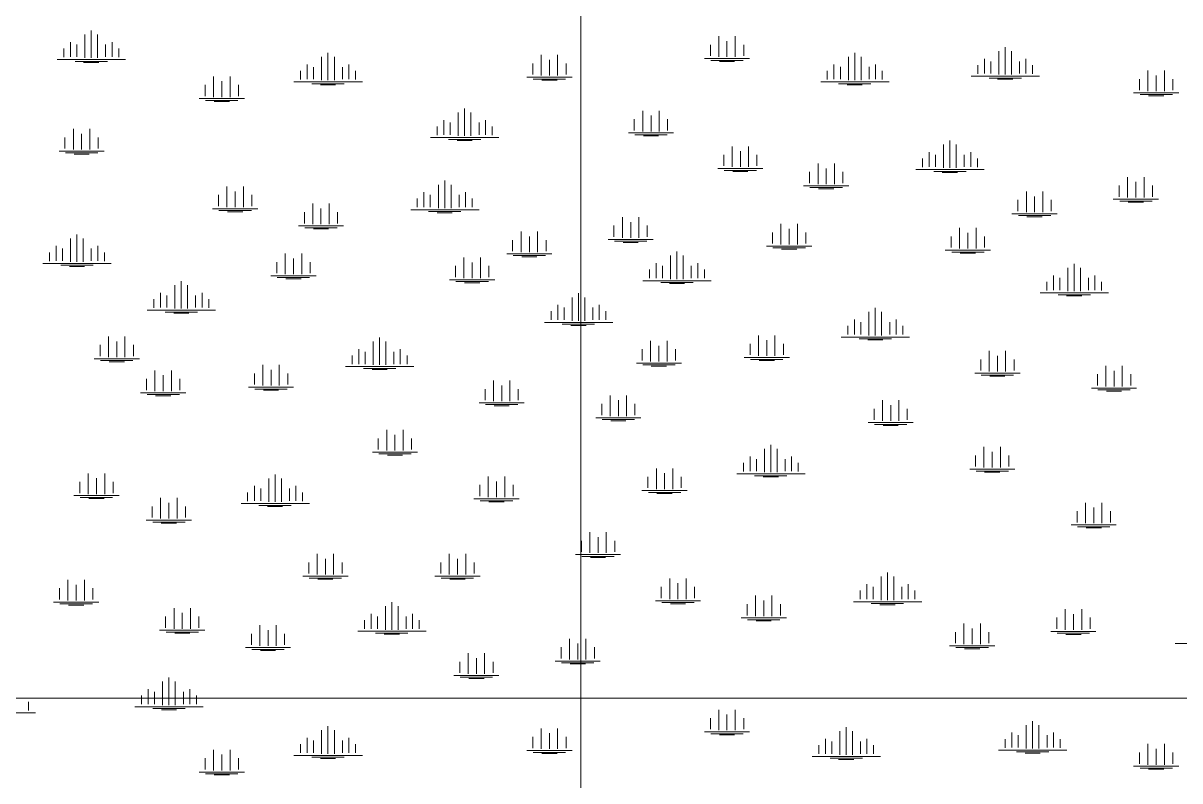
# Model space of a CAD drawing. Header units: metres. Extents: x 405809 to 420020, y 8257398 to 8272141.
# Drawn here: x 408388 to 409657, y 8260909 to 8261740 of the extents above; entities that cross this region are included whole.
import ezdxf

# ---------------------------------------------------------------- set-up
doc = ezdxf.new("R2010")
doc.units = ezdxf.units.M
doc.layers.add('BOFEDALES', color=112, linetype='Continuous', lineweight=5)
doc.layers.add('COORDENADAS', color=30, linetype='Continuous', lineweight=5)

msp = doc.modelspace()

# ---------------------------------------------------------------- linework, layer by layer
at = {"layer": 'BOFEDALES'}
for p, q in [((408463.1, 8261701.8), (408463.1, 8261731.9)), ((408440.4, 8261719.2), (408440.4, 8261702.9)), ((408456.1, 8261701.8), (408456.1, 8261727.5)), ((408463.1, 8261701.8), (408463.1, 8261727.5)), ((408470.1, 8261701.8), (408470.1, 8261727.5)), ((408485.9, 8261719.2), (408485.9, 8261702.9)), ((409151.2, 8261703), (409151.2, 8261725.6)), ((409160.2, 8261703), (409160.2, 8261720.3)), ((409169.2, 8261703), (409169.2, 8261725.6)), ((408433, 8261712.2), (408433, 8261702.7)), ((408447.4, 8261716.4), (408447.4, 8261702.9)), ((408478.9, 8261716.4), (408478.9, 8261702.9)), ((408493.2, 8261712.2), (408493.2, 8261702.7)), ((408722.7, 8261677.3), (408722.7, 8261707.4)), ((408956.5, 8261682.5), (408956.5, 8261705.1)), ((408974.5, 8261682.5), (408974.5, 8261705.1)), ((409142, 8261716.3), (409142, 8261704.1)), ((409178.5, 8261716.3), (409178.5, 8261704.1)), ((409300.3, 8261677.4), (409300.3, 8261707.5)), ((409458.3, 8261683.5), (409458.3, 8261709.2)), ((409465.3, 8261683.5), (409465.3, 8261713.6)), ((409465.3, 8261683.5), (409465.3, 8261709.2)), ((409472.3, 8261683.5), (409472.3, 8261709.2)), ((408425.8, 8261700), (408500.7, 8261700)), ((408445.4, 8261698), (408480.9, 8261698)), ((408454.8, 8261696.8), (408471.4, 8261696.8)), ((408700, 8261694.7), (408700, 8261678.4)), ((408707, 8261691.8), (408707, 8261678.4)), ((408715.7, 8261677.3), (408715.7, 8261703)), ((408722.7, 8261677.3), (408722.7, 8261703)), ((408729.7, 8261677.3), (408729.7, 8261703)), ((408738.5, 8261691.8), (408738.5, 8261678.4)), ((408745.5, 8261694.7), (408745.5, 8261678.4)), ((408947.3, 8261695.8), (408947.3, 8261683.6)), ((408965.5, 8261682.5), (408965.5, 8261699.7)), ((408983.8, 8261695.8), (408983.8, 8261683.6)), ((409135.5, 8261701.2), (409185, 8261701.2)), ((409142.5, 8261699.2), (409178, 8261699.2)), ((409151.9, 8261698), (409168.6, 8261698)), ((409277.5, 8261694.8), (409277.5, 8261678.5)), ((409284.5, 8261692), (409284.5, 8261678.5)), ((409293.3, 8261677.4), (409293.3, 8261703.1)), ((409300.3, 8261677.4), (409300.3, 8261703.1)), ((409307.3, 8261677.4), (409307.3, 8261703.1)), ((409316, 8261692), (409316, 8261678.5)), ((409323, 8261694.8), (409323, 8261678.5)), ((409435.2, 8261693.9), (409435.2, 8261684.4)), ((409442.5, 8261700.9), (409442.5, 8261684.6)), ((409449.5, 8261698.1), (409449.5, 8261684.6)), ((409481, 8261698.1), (409481, 8261684.6)), ((409488, 8261700.9), (409488, 8261684.6)), ((409495.3, 8261693.9), (409495.3, 8261684.4)), ((408597.3, 8261659), (408597.3, 8261681.6)), ((408615.3, 8261659), (408615.3, 8261681.6)), ((408692.7, 8261687.7), (408692.7, 8261678.2)), ((408752.8, 8261687.7), (408752.8, 8261678.2)), ((408940.8, 8261680.7), (408990.3, 8261680.7)), ((409270.2, 8261687.8), (409270.2, 8261678.3)), ((409330.3, 8261687.8), (409330.3, 8261678.3)), ((409428, 8261681.7), (409502.9, 8261681.7)), ((409447.5, 8261679.7), (409483, 8261679.7)), ((409621.8, 8261665.3), (409621.8, 8261688)), ((409630.8, 8261665.3), (409630.8, 8261682.6)), ((409639.8, 8261665.3), (409639.8, 8261688)), ((408588, 8261672.3), (408588, 8261660.1)), ((408606.3, 8261659), (408606.3, 8261676.3)), ((408624.5, 8261672.3), (408624.5, 8261660.1)), ((408685.4, 8261675.5), (408760.4, 8261675.5)), ((408705, 8261673.5), (408740.5, 8261673.5)), ((408714.4, 8261672.2), (408731.1, 8261672.2)), ((408947.8, 8261678.7), (408983.3, 8261678.7)), ((408957.2, 8261677.4), (408973.9, 8261677.4)), ((409263, 8261675.6), (409337.9, 8261675.6)), ((409282.5, 8261673.6), (409318, 8261673.6)), ((409292, 8261672.4), (409308.6, 8261672.4)), ((409456.9, 8261678.5), (409473.6, 8261678.5)), ((409612.6, 8261678.7), (409612.6, 8261666.4)), ((409649.1, 8261678.7), (409649.1, 8261666.4)), ((408581.5, 8261657.2), (408631, 8261657.2)), ((408588.5, 8261655.2), (408624, 8261655.2)), ((408598, 8261654), (408614.6, 8261654)), ((409606.1, 8261663.6), (409655.6, 8261663.6)), ((409613.1, 8261661.6), (409648.6, 8261661.6)), ((409622.5, 8261660.3), (409639.1, 8261660.3)), ((408865.5, 8261616.4), (408865.5, 8261642.1)), ((408872.5, 8261616.4), (408872.5, 8261646.5)), ((408872.5, 8261616.4), (408872.5, 8261642.1)), ((408879.5, 8261616.4), (408879.5, 8261642.1)), ((409067.9, 8261621.3), (409067.9, 8261644)), ((409085.9, 8261621.3), (409085.9, 8261644)), ((408849.8, 8261633.8), (408849.8, 8261617.5)), ((408856.8, 8261630.9), (408856.8, 8261617.5)), ((408888.3, 8261630.9), (408888.3, 8261617.5)), ((408895.3, 8261633.8), (408895.3, 8261617.5)), ((409058.6, 8261634.7), (409058.6, 8261622.4)), ((409076.9, 8261621.3), (409076.9, 8261638.6)), ((409095.1, 8261634.7), (409095.1, 8261622.4)), ((408443.6, 8261601.5), (408443.6, 8261624.1)), ((408452.6, 8261601.5), (408452.6, 8261618.8)), ((408461.6, 8261601.5), (408461.6, 8261624.1)), ((408842.5, 8261626.8), (408842.5, 8261617.3)), ((408902.6, 8261626.8), (408902.6, 8261617.3)), ((409052.1, 8261619.6), (409101.6, 8261619.6)), ((409059.1, 8261617.6), (409094.6, 8261617.6)), ((409068.5, 8261616.3), (409085.2, 8261616.3)), ((408434.3, 8261614.8), (408434.3, 8261602.6)), ((408470.8, 8261614.8), (408470.8, 8261602.6)), ((408835.2, 8261614.6), (408910.2, 8261614.6)), ((408854.8, 8261612.6), (408890.3, 8261612.6)), ((408864.2, 8261611.3), (408880.9, 8261611.3)), ((409165.9, 8261582.3), (409165.9, 8261604.9)), ((409183.9, 8261582.3), (409183.9, 8261604.9)), ((409397.6, 8261581.2), (409397.6, 8261606.9)), ((409404.6, 8261581.2), (409404.6, 8261611.3)), ((409404.6, 8261581.2), (409404.6, 8261606.9)), ((409411.6, 8261581.2), (409411.6, 8261606.9)), ((408427.8, 8261599.7), (408477.3, 8261599.7)), ((408434.8, 8261597.7), (408470.3, 8261597.7)), ((408444.3, 8261596.5), (408460.9, 8261596.5)), ((409156.6, 8261595.6), (409156.6, 8261583.4)), ((409174.9, 8261582.3), (409174.9, 8261599.6)), ((409193.1, 8261595.6), (409193.1, 8261583.4)), ((409374.6, 8261591.6), (409374.6, 8261582.1)), ((409381.9, 8261598.6), (409381.9, 8261582.3)), ((409388.9, 8261595.7), (409388.9, 8261582.3)), ((409420.4, 8261595.7), (409420.4, 8261582.3)), ((409427.4, 8261598.6), (409427.4, 8261582.3)), ((409434.7, 8261591.6), (409434.7, 8261582.1)), ((409150.1, 8261580.5), (409199.6, 8261580.5)), ((409157.1, 8261578.5), (409192.6, 8261578.5)), ((409260, 8261563.5), (409260, 8261586.1)), ((409269, 8261563.5), (409269, 8261580.7)), ((409278, 8261563.5), (409278, 8261586.1)), ((409367.3, 8261579.4), (409442.3, 8261579.4)), ((408850.7, 8261537.2), (408850.7, 8261567.3)), ((409166.6, 8261577.2), (409183.2, 8261577.2)), ((409250.7, 8261576.8), (409250.7, 8261564.5)), ((409287.2, 8261576.8), (409287.2, 8261564.5)), ((409386.9, 8261577.4), (409422.4, 8261577.4)), ((409396.3, 8261576.2), (409413, 8261576.2)), ((409599.5, 8261548.7), (409599.5, 8261571.3)), ((409608.5, 8261548.7), (409608.5, 8261565.9)), ((409617.5, 8261548.7), (409617.5, 8261571.3)), ((408611.9, 8261538.3), (408611.9, 8261560.9)), ((408620.9, 8261538.3), (408620.9, 8261555.6)), ((408629.9, 8261538.3), (408629.9, 8261560.9)), ((408827.9, 8261554.6), (408827.9, 8261538.3)), ((408843.7, 8261537.2), (408843.7, 8261562.9)), ((408850.7, 8261537.2), (408850.7, 8261562.9)), ((408857.7, 8261537.2), (408857.7, 8261562.9)), ((408873.4, 8261554.6), (408873.4, 8261538.3)), ((409244.2, 8261561.7), (409293.7, 8261561.7)), ((409251.2, 8261559.7), (409286.7, 8261559.7)), ((409260.6, 8261558.4), (409277.3, 8261558.4)), ((409488.5, 8261532.8), (409488.5, 8261555.5)), ((409506.5, 8261532.8), (409506.5, 8261555.5)), ((409590.3, 8261562), (409590.3, 8261549.7)), ((409626.8, 8261562), (409626.8, 8261549.7)), ((408602.7, 8261551.6), (408602.7, 8261539.4)), ((408639.2, 8261551.6), (408639.2, 8261539.4)), ((408706, 8261519.5), (408706, 8261542.1)), ((408724, 8261519.5), (408724, 8261542.1)), ((408820.6, 8261547.6), (408820.6, 8261538.1)), ((408834.9, 8261551.7), (408834.9, 8261538.3)), ((408866.4, 8261551.7), (408866.4, 8261538.3)), ((408880.7, 8261547.6), (408880.7, 8261538.1)), ((409479.2, 8261546.2), (409479.2, 8261533.9)), ((409497.5, 8261532.8), (409497.5, 8261550.1)), ((409515.7, 8261546.2), (409515.7, 8261533.9)), ((409583.8, 8261546.9), (409633.3, 8261546.9)), ((409590.8, 8261544.9), (409626.3, 8261544.9)), ((409600.2, 8261543.6), (409616.9, 8261543.6)), ((408596.2, 8261536.5), (408645.7, 8261536.5)), ((408603.2, 8261534.5), (408638.7, 8261534.5)), ((408612.6, 8261533.2), (408629.3, 8261533.2)), ((408696.8, 8261532.8), (408696.8, 8261520.5)), ((408715, 8261519.5), (408715, 8261536.7)), ((408733.3, 8261532.8), (408733.3, 8261520.5)), ((408813.4, 8261535.4), (408888.3, 8261535.4)), ((408832.9, 8261533.4), (408868.4, 8261533.4)), ((408842.4, 8261532.2), (408859, 8261532.2)), ((409045.6, 8261504.7), (409045.6, 8261527.3)), ((409063.6, 8261504.7), (409063.6, 8261527.3)), ((409472.7, 8261531.1), (409522.2, 8261531.1)), ((409479.7, 8261529.1), (409515.2, 8261529.1)), ((409489.1, 8261527.8), (409505.8, 8261527.8)), ((408690.3, 8261517.7), (408739.8, 8261517.7)), ((408697.3, 8261515.7), (408732.8, 8261515.7)), ((408706.7, 8261514.4), (408723.3, 8261514.4)), ((409036.3, 8261518), (409036.3, 8261505.7)), ((409054.6, 8261504.7), (409054.6, 8261521.9)), ((409072.8, 8261518), (409072.8, 8261505.7)), ((409219.4, 8261497.3), (409219.4, 8261519.9)), ((409228.4, 8261497.3), (409228.4, 8261514.5)), ((409237.4, 8261497.3), (409237.4, 8261519.9)), ((409415.3, 8261492.9), (409415.3, 8261515.5)), ((409433.3, 8261492.9), (409433.3, 8261515.5)), ((408440.4, 8261478.3), (408440.4, 8261504)), ((408447.4, 8261478.3), (408447.4, 8261508.4)), ((408447.4, 8261478.3), (408447.4, 8261504)), ((408454.4, 8261478.3), (408454.4, 8261504)), ((408925.2, 8261502.2), (408925.2, 8261489.9)), ((408934.5, 8261488.8), (408934.5, 8261511.5)), ((408943.5, 8261488.8), (408943.5, 8261506.1)), ((408952.5, 8261488.8), (408952.5, 8261511.5)), ((408961.8, 8261502.2), (408961.8, 8261489.9)), ((409029.8, 8261502.9), (409079.3, 8261502.9)), ((409210.1, 8261510.6), (409210.1, 8261498.3)), ((409246.7, 8261510.6), (409246.7, 8261498.3)), ((409406.1, 8261506.2), (409406.1, 8261494)), ((409424.3, 8261492.9), (409424.3, 8261510.2)), ((409442.6, 8261506.2), (409442.6, 8261494)), ((408424.7, 8261495.7), (408424.7, 8261479.3)), ((408431.7, 8261492.8), (408431.7, 8261479.3)), ((408463.2, 8261492.8), (408463.2, 8261479.3)), ((408470.2, 8261495.7), (408470.2, 8261479.3)), ((409036.8, 8261500.9), (409072.3, 8261500.9)), ((409046.3, 8261499.6), (409062.9, 8261499.6)), ((409105.3, 8261459.4), (409105.3, 8261489.5)), ((409203.6, 8261495.5), (409253.2, 8261495.5)), ((409210.6, 8261493.5), (409246.2, 8261493.5)), ((409220.1, 8261492.2), (409236.7, 8261492.2)), ((409399.6, 8261491.1), (409449.1, 8261491.1)), ((409406.6, 8261489.1), (409442.1, 8261489.1)), ((408410.1, 8261476.5), (408485.1, 8261476.5)), ((408417.4, 8261488.7), (408417.4, 8261479.2)), ((408477.5, 8261488.7), (408477.5, 8261479.2)), ((408666.6, 8261478.1), (408666.6, 8261465.9)), ((408675.9, 8261464.8), (408675.9, 8261487.4)), ((408684.9, 8261464.8), (408684.9, 8261482.1)), ((408693.9, 8261464.8), (408693.9, 8261487.4)), ((408703.1, 8261478.1), (408703.1, 8261465.9)), ((408871.8, 8261460.4), (408871.8, 8261483.1)), ((408880.8, 8261460.4), (408880.8, 8261477.7)), ((408889.8, 8261460.4), (408889.8, 8261483.1)), ((408918.7, 8261487.1), (408968.3, 8261487.1)), ((408925.7, 8261485.1), (408961.3, 8261485.1)), ((408935.2, 8261483.8), (408951.8, 8261483.8)), ((409082.6, 8261476.8), (409082.6, 8261460.5)), ((409098.3, 8261459.4), (409098.3, 8261485.1)), ((409105.3, 8261459.4), (409105.3, 8261485.1)), ((409112.3, 8261459.4), (409112.3, 8261485.1)), ((409128.1, 8261476.8), (409128.1, 8261460.5)), ((409416, 8261487.8), (409432.7, 8261487.8)), ((409540.9, 8261446.1), (409540.9, 8261476.2)), ((408429.7, 8261474.5), (408465.2, 8261474.5)), ((408439.1, 8261473.2), (408455.8, 8261473.2)), ((408862.5, 8261473.8), (408862.5, 8261461.5)), ((408899.1, 8261473.8), (408899.1, 8261461.5)), ((409075.3, 8261469.8), (409075.3, 8261460.3)), ((409089.6, 8261474), (409089.6, 8261460.5)), ((409121.1, 8261474), (409121.1, 8261460.5)), ((409135.4, 8261469.8), (409135.4, 8261460.3)), ((409518.2, 8261463.5), (409518.2, 8261447.2)), ((409533.9, 8261446.1), (409533.9, 8261471.8)), ((409540.9, 8261446.1), (409540.9, 8261471.8)), ((409547.9, 8261446.1), (409547.9, 8261471.8)), ((409563.7, 8261463.5), (409563.7, 8261447.2)), ((408554.8, 8261427), (408554.8, 8261452.7)), ((408561.8, 8261427), (408561.8, 8261457.1)), ((408561.8, 8261427), (408561.8, 8261452.7)), ((408568.8, 8261427), (408568.8, 8261452.7)), ((408660.1, 8261463), (408709.6, 8261463)), ((408667.1, 8261461), (408702.6, 8261461)), ((408676.5, 8261459.8), (408693.2, 8261459.8)), ((408856, 8261458.7), (408905.6, 8261458.7)), ((408863, 8261456.7), (408898.6, 8261456.7)), ((408872.5, 8261455.4), (408889.1, 8261455.4)), ((409068, 8261457.6), (409143, 8261457.6)), ((409087.6, 8261455.6), (409123.1, 8261455.6)), ((409097, 8261454.4), (409113.7, 8261454.4)), ((409510.9, 8261456.5), (409510.9, 8261447)), ((409525.2, 8261460.7), (409525.2, 8261447.2)), ((409556.7, 8261460.7), (409556.7, 8261447.2)), ((409571, 8261456.5), (409571, 8261447)), ((408539, 8261444.4), (408539, 8261428.1)), ((408546, 8261441.5), (408546, 8261428.1)), ((408577.6, 8261441.5), (408577.6, 8261428.1)), ((408584.6, 8261444.4), (408584.6, 8261428.1)), ((408990.4, 8261413.7), (408990.4, 8261439.4)), ((408997.4, 8261413.7), (408997.4, 8261443.8)), ((408997.4, 8261413.7), (408997.4, 8261439.4)), ((409004.4, 8261413.7), (409004.4, 8261439.4)), ((409503.6, 8261444.3), (409578.5, 8261444.3)), ((409523.2, 8261442.3), (409558.7, 8261442.3)), ((409532.6, 8261441.1), (409549.2, 8261441.1)), ((408531.7, 8261437.4), (408531.7, 8261427.9)), ((408591.9, 8261437.4), (408591.9, 8261427.9)), ((408974.6, 8261431.1), (408974.6, 8261414.7)), ((408981.6, 8261428.2), (408981.6, 8261414.7)), ((409013.1, 8261428.2), (409013.1, 8261414.7)), ((409020.1, 8261431.1), (409020.1, 8261414.7)), ((409322.8, 8261397.7), (409322.8, 8261427.8)), ((408524.5, 8261425.2), (408599.4, 8261425.2)), ((408544, 8261423.2), (408579.6, 8261423.2)), ((408553.5, 8261421.9), (408570.1, 8261421.9)), ((408967.3, 8261424.1), (408967.3, 8261414.6)), ((409027.5, 8261424.1), (409027.5, 8261414.6)), ((409300.1, 8261415.1), (409300.1, 8261398.8)), ((409315.8, 8261397.7), (409315.8, 8261423.4)), ((409322.8, 8261397.7), (409322.8, 8261423.4)), ((409329.8, 8261397.7), (409329.8, 8261423.4)), ((409345.6, 8261415.1), (409345.6, 8261398.8)), ((408960.1, 8261411.9), (409035, 8261411.9)), ((408979.6, 8261409.9), (409015.1, 8261409.9)), ((408989.1, 8261408.6), (409005.7, 8261408.6)), ((409292.8, 8261408.1), (409292.8, 8261398.6)), ((409307.1, 8261412.3), (409307.1, 8261398.8)), ((409338.6, 8261412.3), (409338.6, 8261398.8)), ((409352.9, 8261408.1), (409352.9, 8261398.6)), ((408482.1, 8261373.8), (408482.1, 8261396.4)), ((408491.1, 8261373.8), (408491.1, 8261391.1)), ((408500.1, 8261373.8), (408500.1, 8261396.4)), ((408772.3, 8261365.3), (408772.3, 8261391)), ((408779.3, 8261365.3), (408779.3, 8261395.4)), ((408779.3, 8261365.3), (408779.3, 8261391)), ((408786.3, 8261365.3), (408786.3, 8261391)), ((409076.5, 8261369.1), (409076.5, 8261391.8)), ((409094.5, 8261369.1), (409094.5, 8261391.8)), ((409185.6, 8261388.5), (409185.6, 8261376.2)), ((409194.8, 8261375.1), (409194.8, 8261397.7)), ((409203.8, 8261375.1), (409203.8, 8261392.4)), ((409212.8, 8261375.1), (409212.8, 8261397.7)), ((409222.1, 8261388.5), (409222.1, 8261376.2)), ((409285.5, 8261395.9), (409360.5, 8261395.9)), ((409305.1, 8261393.9), (409340.6, 8261393.9)), ((409314.5, 8261392.7), (409331.2, 8261392.7)), ((408472.9, 8261387.2), (408472.9, 8261374.9)), ((408509.4, 8261387.2), (408509.4, 8261374.9)), ((408749.2, 8261375.7), (408749.2, 8261366.2)), ((408756.5, 8261382.7), (408756.5, 8261366.3)), ((408763.5, 8261379.8), (408763.5, 8261366.3)), ((408795, 8261379.8), (408795, 8261366.3)), ((408802, 8261382.7), (408802, 8261366.3)), ((408809.4, 8261375.7), (408809.4, 8261366.2)), ((409067.3, 8261382.5), (409067.3, 8261370.2)), ((409085.5, 8261369.1), (409085.5, 8261386.4)), ((409103.8, 8261382.5), (409103.8, 8261370.2)), ((409447.7, 8261358), (409447.7, 8261380.6)), ((409456.7, 8261358), (409456.7, 8261375.3)), ((409465.7, 8261358), (409465.7, 8261380.6)), ((408466.4, 8261372), (408515.9, 8261372)), ((408473.4, 8261370), (408508.9, 8261370)), ((408482.8, 8261368.8), (408499.5, 8261368.8)), ((408651.3, 8261342.7), (408651.3, 8261365.3)), ((408669.3, 8261342.7), (408669.3, 8261365.3)), ((408742, 8261363.5), (408816.9, 8261363.5)), ((409060.8, 8261367.4), (409110.3, 8261367.4)), ((409067.8, 8261365.4), (409103.3, 8261365.4)), ((409077.2, 8261364.1), (409093.9, 8261364.1)), ((409179.1, 8261373.3), (409228.6, 8261373.3)), ((409186.1, 8261371.3), (409221.6, 8261371.3)), ((409195.5, 8261370.1), (409212.2, 8261370.1)), ((409438.4, 8261371.3), (409438.4, 8261359.1)), ((409475, 8261371.3), (409475, 8261359.1)), ((409575.6, 8261341.7), (409575.6, 8261364.3)), ((409593.6, 8261341.7), (409593.6, 8261364.3)), ((408523.8, 8261350), (408523.8, 8261337.8)), ((408533, 8261336.7), (408533, 8261359.3)), ((408542, 8261336.7), (408542, 8261354)), ((408551, 8261336.7), (408551, 8261359.3)), ((408560.3, 8261350), (408560.3, 8261337.8)), ((408642, 8261356), (408642, 8261343.8)), ((408660.3, 8261342.7), (408660.3, 8261360)), ((408678.5, 8261356), (408678.5, 8261343.8)), ((408761.5, 8261361.5), (408797, 8261361.5)), ((408771, 8261360.2), (408787.6, 8261360.2)), ((409431.9, 8261356.2), (409481.5, 8261356.2)), ((409438.9, 8261354.2), (409474.5, 8261354.2)), ((409448.4, 8261352.9), (409465, 8261352.9)), ((409566.4, 8261355), (409566.4, 8261342.8)), ((409584.6, 8261341.7), (409584.6, 8261359)), ((409602.9, 8261355), (409602.9, 8261342.8)), ((408635.5, 8261340.9), (408685, 8261340.9)), ((408642.5, 8261338.9), (408678, 8261338.9)), ((408652, 8261337.6), (408668.6, 8261337.6)), ((408894.9, 8261338.9), (408894.9, 8261326.6)), ((408904.2, 8261325.5), (408904.2, 8261348.2)), ((408913.2, 8261325.5), (408913.2, 8261342.8)), ((408922.2, 8261325.5), (408922.2, 8261348.2)), ((408931.4, 8261338.9), (408931.4, 8261326.6)), ((409559.9, 8261339.9), (409609.4, 8261339.9)), ((409566.9, 8261337.9), (409602.4, 8261337.9)), ((409576.3, 8261336.6), (409592.9, 8261336.6)), ((408517.3, 8261334.9), (408566.8, 8261334.9)), ((408524.3, 8261332.9), (408559.8, 8261332.9)), ((408533.7, 8261331.6), (408550.3, 8261331.6)), ((409032.1, 8261309.2), (409032.1, 8261331.8)), ((409041.1, 8261309.2), (409041.1, 8261326.5)), ((409050.1, 8261309.2), (409050.1, 8261331.8)), ((409330.7, 8261303.9), (409330.7, 8261326.5)), ((409348.7, 8261303.9), (409348.7, 8261326.5)), ((408888.4, 8261323.8), (408937.9, 8261323.8)), ((408895.4, 8261321.8), (408930.9, 8261321.8)), ((408904.8, 8261320.5), (408921.5, 8261320.5)), ((409022.8, 8261322.6), (409022.8, 8261310.3)), ((409059.3, 8261322.6), (409059.3, 8261310.3)), ((409321.4, 8261317.3), (409321.4, 8261305)), ((409339.7, 8261303.9), (409339.7, 8261321.2)), ((409357.9, 8261317.3), (409357.9, 8261305)), ((409016.3, 8261307.4), (409065.8, 8261307.4)), ((409023.3, 8261305.4), (409058.8, 8261305.4)), ((409032.8, 8261304.2), (409049.4, 8261304.2)), ((409314.9, 8261302.1), (409364.4, 8261302.1)), ((409321.9, 8261300.1), (409357.4, 8261300.1)), ((409331.3, 8261298.9), (409348, 8261298.9)), ((408787.1, 8261271.5), (408787.1, 8261294.1)), ((408796.1, 8261271.5), (408796.1, 8261288.8)), ((408805.1, 8261271.5), (408805.1, 8261294.1)), ((408777.9, 8261284.8), (408777.9, 8261272.6)), ((408814.4, 8261284.8), (408814.4, 8261272.6)), ((409201.2, 8261247.6), (409201.2, 8261273.3)), ((409208.2, 8261247.6), (409208.2, 8261277.7)), ((409208.2, 8261247.6), (409208.2, 8261273.3)), ((409215.2, 8261247.6), (409215.2, 8261273.3)), ((409442, 8261252.8), (409442, 8261275.4)), ((409460, 8261252.8), (409460, 8261275.4)), ((408771.4, 8261269.7), (408820.9, 8261269.7)), ((408778.4, 8261267.7), (408813.9, 8261267.7)), ((408787.8, 8261266.4), (408804.5, 8261266.4)), ((409185.5, 8261265), (409185.5, 8261248.7)), ((409192.5, 8261262.1), (409192.5, 8261248.7)), ((409224, 8261262.1), (409224, 8261248.7)), ((409231, 8261265), (409231, 8261248.7)), ((409432.8, 8261266.1), (409432.8, 8261253.9)), ((409451, 8261252.8), (409451, 8261270.1)), ((409469.3, 8261266.1), (409469.3, 8261253.9)), ((409082.8, 8261229.3), (409082.8, 8261251.9)), ((409100.8, 8261229.3), (409100.8, 8261251.9)), ((409178.2, 8261258), (409178.2, 8261248.5)), ((409238.3, 8261258), (409238.3, 8261248.5)), ((409426.3, 8261251), (409475.8, 8261251)), ((409433.3, 8261249), (409468.8, 8261249)), ((408450.6, 8261237.1), (408450.6, 8261224.9)), ((408459.9, 8261223.8), (408459.9, 8261246.4)), ((408468.9, 8261223.8), (408468.9, 8261241.1)), ((408477.9, 8261223.8), (408477.9, 8261246.4)), ((408487.1, 8261237.1), (408487.1, 8261224.9)), ((408657.7, 8261215.1), (408657.7, 8261240.9)), ((408664.7, 8261215.1), (408664.7, 8261245.3)), ((408664.7, 8261215.1), (408664.7, 8261240.9)), ((408671.7, 8261215.1), (408671.7, 8261240.9)), ((408898.5, 8261220.3), (408898.5, 8261242.9)), ((408907.5, 8261220.3), (408907.5, 8261237.6)), ((408916.5, 8261220.3), (408916.5, 8261242.9)), ((409073.5, 8261242.7), (409073.5, 8261230.4)), ((409091.8, 8261229.3), (409091.8, 8261246.6)), ((409110, 8261242.7), (409110, 8261230.4)), ((409170.9, 8261245.8), (409245.9, 8261245.8)), ((409190.5, 8261243.8), (409226, 8261243.8)), ((409199.9, 8261242.5), (409216.6, 8261242.5)), ((409442.7, 8261247.7), (409459.4, 8261247.7)), ((408634.6, 8261225.5), (408634.6, 8261216)), ((408642, 8261232.6), (408642, 8261216.2)), ((408649, 8261229.7), (408649, 8261216.2)), ((408680.5, 8261229.7), (408680.5, 8261216.2)), ((408687.5, 8261232.6), (408687.5, 8261216.2)), ((408694.8, 8261225.5), (408694.8, 8261216)), ((408889.2, 8261233.7), (408889.2, 8261221.4)), ((408925.8, 8261233.7), (408925.8, 8261221.4)), ((409067, 8261227.5), (409116.5, 8261227.5)), ((409074, 8261225.5), (409109.5, 8261225.5)), ((409083.4, 8261224.3), (409100.1, 8261224.3)), ((408444.1, 8261222), (408493.6, 8261222)), ((408451.1, 8261220), (408486.6, 8261220)), ((408460.5, 8261218.8), (408477.2, 8261218.8)), ((408530, 8261210.2), (408530, 8261198)), ((408539.2, 8261196.9), (408539.2, 8261219.5)), ((408548.2, 8261196.9), (408548.2, 8261214.1)), ((408557.2, 8261196.9), (408557.2, 8261219.5)), ((408566.5, 8261210.2), (408566.5, 8261198)), ((408627.4, 8261213.3), (408702.3, 8261213.3)), ((408647, 8261211.3), (408682.5, 8261211.3)), ((408656.4, 8261210.1), (408673, 8261210.1)), ((408882.7, 8261218.5), (408932.3, 8261218.5)), ((408889.7, 8261216.5), (408925.3, 8261216.5)), ((408899.2, 8261215.3), (408915.8, 8261215.3)), ((409553.3, 8261191.7), (409553.3, 8261214.3)), ((409571.3, 8261191.7), (409571.3, 8261214.3)), ((409544.1, 8261205), (409544.1, 8261192.7)), ((409562.3, 8261191.7), (409562.3, 8261208.9)), ((409580.6, 8261205), (409580.6, 8261192.7)), ((408523.5, 8261195.1), (408573, 8261195.1)), ((408530.5, 8261193.1), (408566, 8261193.1)), ((408539.9, 8261191.8), (408556.6, 8261191.8)), ((409537.6, 8261189.9), (409587.1, 8261189.9)), ((409544.6, 8261187.9), (409580.1, 8261187.9)), ((409554, 8261186.6), (409570.7, 8261186.6)), ((409000.6, 8261172.5), (409000.6, 8261160.3)), ((409009.8, 8261159.2), (409009.8, 8261181.8)), ((409018.8, 8261159.2), (409018.8, 8261176.5)), ((409027.8, 8261159.2), (409027.8, 8261181.8)), ((409037.1, 8261172.5), (409037.1, 8261160.3)), ((408701.7, 8261148.8), (408701.7, 8261136.5)), ((408710.9, 8261135.5), (408710.9, 8261158.1)), ((408719.9, 8261135.5), (408719.9, 8261152.7)), ((408728.9, 8261135.5), (408728.9, 8261158.1)), ((408738.2, 8261148.8), (408738.2, 8261136.5)), ((408846.4, 8261148.8), (408846.4, 8261136.5)), ((408855.7, 8261135.5), (408855.7, 8261158.1)), ((408864.7, 8261135.5), (408864.7, 8261152.7)), ((408873.7, 8261135.5), (408873.7, 8261158.1)), ((408882.9, 8261148.8), (408882.9, 8261136.5)), ((408994.1, 8261157.4), (409043.6, 8261157.4)), ((409001.1, 8261155.4), (409036.6, 8261155.4)), ((409010.5, 8261154.2), (409027.1, 8261154.2)), ((408695.2, 8261133.7), (408744.7, 8261133.7)), ((408839.9, 8261133.7), (408889.4, 8261133.7)), ((409336.2, 8261107.5), (409336.2, 8261137.6)), ((408437.6, 8261107.1), (408437.6, 8261129.7)), ((408446.6, 8261107.1), (408446.6, 8261124.4)), ((408455.6, 8261107.1), (408455.6, 8261129.7)), ((408702.2, 8261131.7), (408737.7, 8261131.7)), ((408711.6, 8261130.4), (408728.2, 8261130.4)), ((408846.9, 8261131.7), (408882.4, 8261131.7)), ((408856.4, 8261130.4), (408873, 8261130.4)), ((409088.2, 8261121.9), (409088.2, 8261109.7)), ((409097.4, 8261108.6), (409097.4, 8261131.2)), ((409106.4, 8261108.6), (409106.4, 8261125.9)), ((409115.4, 8261108.6), (409115.4, 8261131.2)), ((409124.7, 8261121.9), (409124.7, 8261109.7)), ((409313.4, 8261124.9), (409313.4, 8261108.6)), ((409320.4, 8261122.1), (409320.4, 8261108.6)), ((409329.2, 8261107.5), (409329.2, 8261133.2)), ((409336.2, 8261107.5), (409336.2, 8261133.2)), ((409343.2, 8261107.5), (409343.2, 8261133.2)), ((409351.9, 8261122.1), (409351.9, 8261108.6)), ((409358.9, 8261124.9), (409358.9, 8261108.6)), ((408428.3, 8261120.5), (408428.3, 8261108.2)), ((408464.9, 8261120.5), (408464.9, 8261108.2)), ((409191.5, 8261089.8), (409191.5, 8261112.4)), ((409209.5, 8261089.8), (409209.5, 8261112.4)), ((409306.1, 8261117.9), (409306.1, 8261108.4)), ((409366.2, 8261117.9), (409366.2, 8261108.4)), ((408421.8, 8261105.3), (408471.4, 8261105.3)), ((408428.8, 8261103.3), (408464.4, 8261103.3)), ((408438.3, 8261102.1), (408454.9, 8261102.1)), ((408553.9, 8261076.1), (408553.9, 8261098.8)), ((408571.9, 8261076.1), (408571.9, 8261098.8)), ((408785.6, 8261075.1), (408785.6, 8261100.8)), ((408792.6, 8261075.1), (408792.6, 8261105.2)), ((408792.6, 8261075.1), (408792.6, 8261100.8)), ((408799.6, 8261075.1), (408799.6, 8261100.8)), ((409081.7, 8261106.8), (409131.2, 8261106.8)), ((409088.7, 8261104.8), (409124.2, 8261104.8)), ((409098.1, 8261103.5), (409114.8, 8261103.5)), ((409182.2, 8261103.1), (409182.2, 8261090.8)), ((409200.5, 8261089.8), (409200.5, 8261107)), ((409218.8, 8261103.1), (409218.8, 8261090.8)), ((409298.9, 8261105.7), (409373.8, 8261105.7)), ((409318.4, 8261103.7), (409353.9, 8261103.7)), ((409327.8, 8261102.5), (409344.5, 8261102.5)), ((409531.1, 8261075), (409531.1, 8261097.6)), ((409549.1, 8261075), (409549.1, 8261097.6)), ((408544.6, 8261089.5), (408544.6, 8261077.2)), ((408562.9, 8261076.1), (408562.9, 8261093.4)), ((408581.1, 8261089.5), (408581.1, 8261077.2)), ((408762.6, 8261085.5), (408762.6, 8261076)), ((408769.9, 8261092.5), (408769.9, 8261076.1)), ((408776.9, 8261089.6), (408776.9, 8261076.1)), ((408808.4, 8261089.6), (408808.4, 8261076.1)), ((408815.4, 8261092.5), (408815.4, 8261076.1)), ((408822.7, 8261085.5), (408822.7, 8261076)), ((409175.7, 8261088), (409225.3, 8261088)), ((409182.7, 8261086), (409218.3, 8261086)), ((409192.2, 8261084.7), (409208.8, 8261084.7)), ((409521.8, 8261088.3), (409521.8, 8261076.1)), ((409540.1, 8261075), (409540.1, 8261092.2)), ((409558.3, 8261088.3), (409558.3, 8261076.1)), ((408538.1, 8261074.4), (408587.6, 8261074.4)), ((408545.1, 8261072.4), (408580.6, 8261072.4)), ((408554.6, 8261071.1), (408571.2, 8261071.1)), ((408638.7, 8261070.6), (408638.7, 8261058.4)), ((408648, 8261057.3), (408648, 8261079.9)), ((408657, 8261057.3), (408657, 8261074.6)), ((408666, 8261057.3), (408666, 8261079.9)), ((408675.2, 8261070.6), (408675.2, 8261058.4)), ((408755.3, 8261073.3), (408830.3, 8261073.3)), ((408774.9, 8261071.3), (408810.4, 8261071.3)), ((409410.7, 8261072.5), (409410.7, 8261060.2)), ((409420, 8261059.2), (409420, 8261081.8)), ((409429, 8261059.2), (409429, 8261076.4)), ((409438, 8261059.2), (409438, 8261081.8)), ((409447.3, 8261072.5), (409447.3, 8261060.2)), ((409515.3, 8261073.2), (409564.8, 8261073.2)), ((409522.3, 8261071.2), (409557.8, 8261071.2)), ((408784.3, 8261070), (408801, 8261070)), ((408987.6, 8261042.5), (408987.6, 8261065.1)), ((408996.6, 8261042.5), (408996.6, 8261059.8)), ((409005.6, 8261042.5), (409005.6, 8261065.1)), ((409531.8, 8261069.9), (409548.4, 8261069.9)), ((409651.5, 8261060), (409701, 8261060)), ((408632.2, 8261055.5), (408681.7, 8261055.5)), ((408639.2, 8261053.5), (408674.7, 8261053.5)), ((408648.6, 8261052.3), (408665.3, 8261052.3)), ((408876.5, 8261026.7), (408876.5, 8261049.3)), ((408894.5, 8261026.7), (408894.5, 8261049.3)), ((408978.3, 8261055.9), (408978.3, 8261043.6)), ((409014.8, 8261055.9), (409014.8, 8261043.6)), ((409404.2, 8261057.4), (409453.8, 8261057.4)), ((409411.2, 8261055.4), (409446.8, 8261055.4)), ((409420.7, 8261054.1), (409437.3, 8261054.1)), ((408867.2, 8261040), (408867.2, 8261027.8)), ((408885.5, 8261026.7), (408885.5, 8261044)), ((408903.7, 8261040), (408903.7, 8261027.8)), ((408971.8, 8261040.7), (409021.3, 8261040.7)), ((408978.8, 8261038.7), (409014.3, 8261038.7)), ((408988.2, 8261037.5), (409004.9, 8261037.5)), ((408548.3, 8260992.4), (408548.3, 8261022.5)), ((408860.7, 8261024.9), (408910.2, 8261024.9)), ((408867.7, 8261022.9), (408903.2, 8261022.9)), ((408877.1, 8261021.7), (408893.8, 8261021.7)), ((408525.6, 8261009.8), (408525.6, 8260993.4)), ((408532.6, 8261006.9), (408532.6, 8260993.4)), ((408541.3, 8260992.4), (408541.3, 8261018.1)), ((408548.3, 8260992.4), (408548.3, 8261018.1)), ((408555.3, 8260992.4), (408555.3, 8261018.1)), ((408564.1, 8261006.9), (408564.1, 8260993.4)), ((408571.1, 8261009.8), (408571.1, 8260993.4)), ((408394.4, 8260996), (408394.4, 8260986.5)), ((408518.2, 8261002.8), (408518.2, 8260993.3)), ((408578.4, 8261002.8), (408578.4, 8260993.3)), ((408327, 8260983.8), (408402, 8260983.8)), ((408511, 8260990.6), (408585.9, 8260990.6)), ((408530.6, 8260988.6), (408566.1, 8260988.6)), ((408540, 8260987.3), (408556.6, 8260987.3)), ((409151.2, 8260964.8), (409151.2, 8260987.4)), ((409160.2, 8260964.8), (409160.2, 8260982.1)), ((409169.2, 8260964.8), (409169.2, 8260987.4)), ((408722.7, 8260939.1), (408722.7, 8260969.2)), ((409142, 8260978.1), (409142, 8260965.9)), ((409178.5, 8260978.1), (409178.5, 8260965.9)), ((409488.3, 8260944.7), (409488.3, 8260970.5)), ((409495.3, 8260944.7), (409495.3, 8260974.9)), ((409495.3, 8260944.7), (409495.3, 8260970.5)), ((409502.3, 8260944.7), (409502.3, 8260970.5)), ((408700, 8260956.5), (408700, 8260940.1)), ((408715.7, 8260939.1), (408715.7, 8260964.8)), ((408722.7, 8260939.1), (408722.7, 8260964.8)), ((408729.7, 8260939.1), (408729.7, 8260964.8)), ((408745.5, 8260956.5), (408745.5, 8260940.1)), ((408947.3, 8260957.6), (408947.3, 8260945.3)), ((408956.5, 8260944.3), (408956.5, 8260966.9)), ((408965.5, 8260944.3), (408965.5, 8260961.5)), ((408974.5, 8260944.3), (408974.5, 8260966.9)), ((408983.8, 8260957.6), (408983.8, 8260945.3)), ((409135.5, 8260963), (409185, 8260963)), ((409142.5, 8260961), (409178, 8260961)), ((409151.9, 8260959.8), (409168.6, 8260959.8)), ((409283.9, 8260937.9), (409283.9, 8260963.7)), ((409290.9, 8260937.9), (409290.9, 8260968.1)), ((409290.9, 8260937.9), (409290.9, 8260963.7)), ((409297.9, 8260937.9), (409297.9, 8260963.7)), ((409472.6, 8260962.2), (409472.6, 8260945.8)), ((409479.6, 8260959.3), (409479.6, 8260945.8)), ((409511.1, 8260959.3), (409511.1, 8260945.8)), ((409518.1, 8260962.2), (409518.1, 8260945.8)), ((408597.3, 8260920.8), (408597.3, 8260943.4)), ((408615.3, 8260920.8), (408615.3, 8260943.4)), ((408692.7, 8260949.5), (408692.7, 8260940)), ((408707, 8260953.6), (408707, 8260940.1)), ((408738.5, 8260953.6), (408738.5, 8260940.1)), ((408752.8, 8260949.5), (408752.8, 8260940)), ((409260.9, 8260948.4), (409260.9, 8260938.9)), ((409268.2, 8260955.4), (409268.2, 8260939)), ((409275.2, 8260952.5), (409275.2, 8260939)), ((409306.7, 8260952.5), (409306.7, 8260939)), ((409313.7, 8260955.4), (409313.7, 8260939)), ((409321, 8260948.4), (409321, 8260938.9)), ((409465.3, 8260955.2), (409465.3, 8260945.7)), ((409525.4, 8260955.2), (409525.4, 8260945.7)), ((409621.8, 8260927.1), (409621.8, 8260949.8)), ((409630.8, 8260927.1), (409630.8, 8260944.4)), ((409639.8, 8260927.1), (409639.8, 8260949.8)), ((408588, 8260934.1), (408588, 8260921.9)), ((408606.3, 8260920.8), (408606.3, 8260938.1)), ((408624.5, 8260934.1), (408624.5, 8260921.9)), ((408685.4, 8260937.3), (408760.4, 8260937.3)), ((408705, 8260935.3), (408740.5, 8260935.3)), ((408714.4, 8260934), (408731.1, 8260934)), ((408940.8, 8260942.5), (408990.3, 8260942.5)), ((408947.8, 8260940.5), (408983.3, 8260940.5)), ((408957.2, 8260939.2), (408973.9, 8260939.2)), ((409253.6, 8260936.2), (409328.6, 8260936.2)), ((409273.2, 8260934.2), (409308.7, 8260934.2)), ((409282.6, 8260932.9), (409299.3, 8260932.9)), ((409458, 8260943), (409533, 8260943)), ((409477.6, 8260941), (409513.1, 8260941)), ((409487, 8260939.7), (409503.7, 8260939.7)), ((409612.6, 8260940.5), (409612.6, 8260928.2)), ((409649.1, 8260940.5), (409649.1, 8260928.2)), ((408581.5, 8260919), (408631, 8260919)), ((409606.1, 8260925.4), (409655.6, 8260925.4)), ((409613.1, 8260923.4), (409648.6, 8260923.4)), ((409622.5, 8260922.1), (409639.1, 8260922.1)), ((408588.5, 8260917), (408624, 8260917)), ((408598, 8260915.8), (408614.6, 8260915.8))]:
    msp.add_line(p, q, dxfattribs=at)
at = {"layer": 'COORDENADAS'}
for p, q in [((409000, 8271350), (409000, 8257550)), ((406200, 8261000), (419600, 8261000))]:
    msp.add_line(p, q, dxfattribs=at)

doc.saveas('drawing.dxf')
